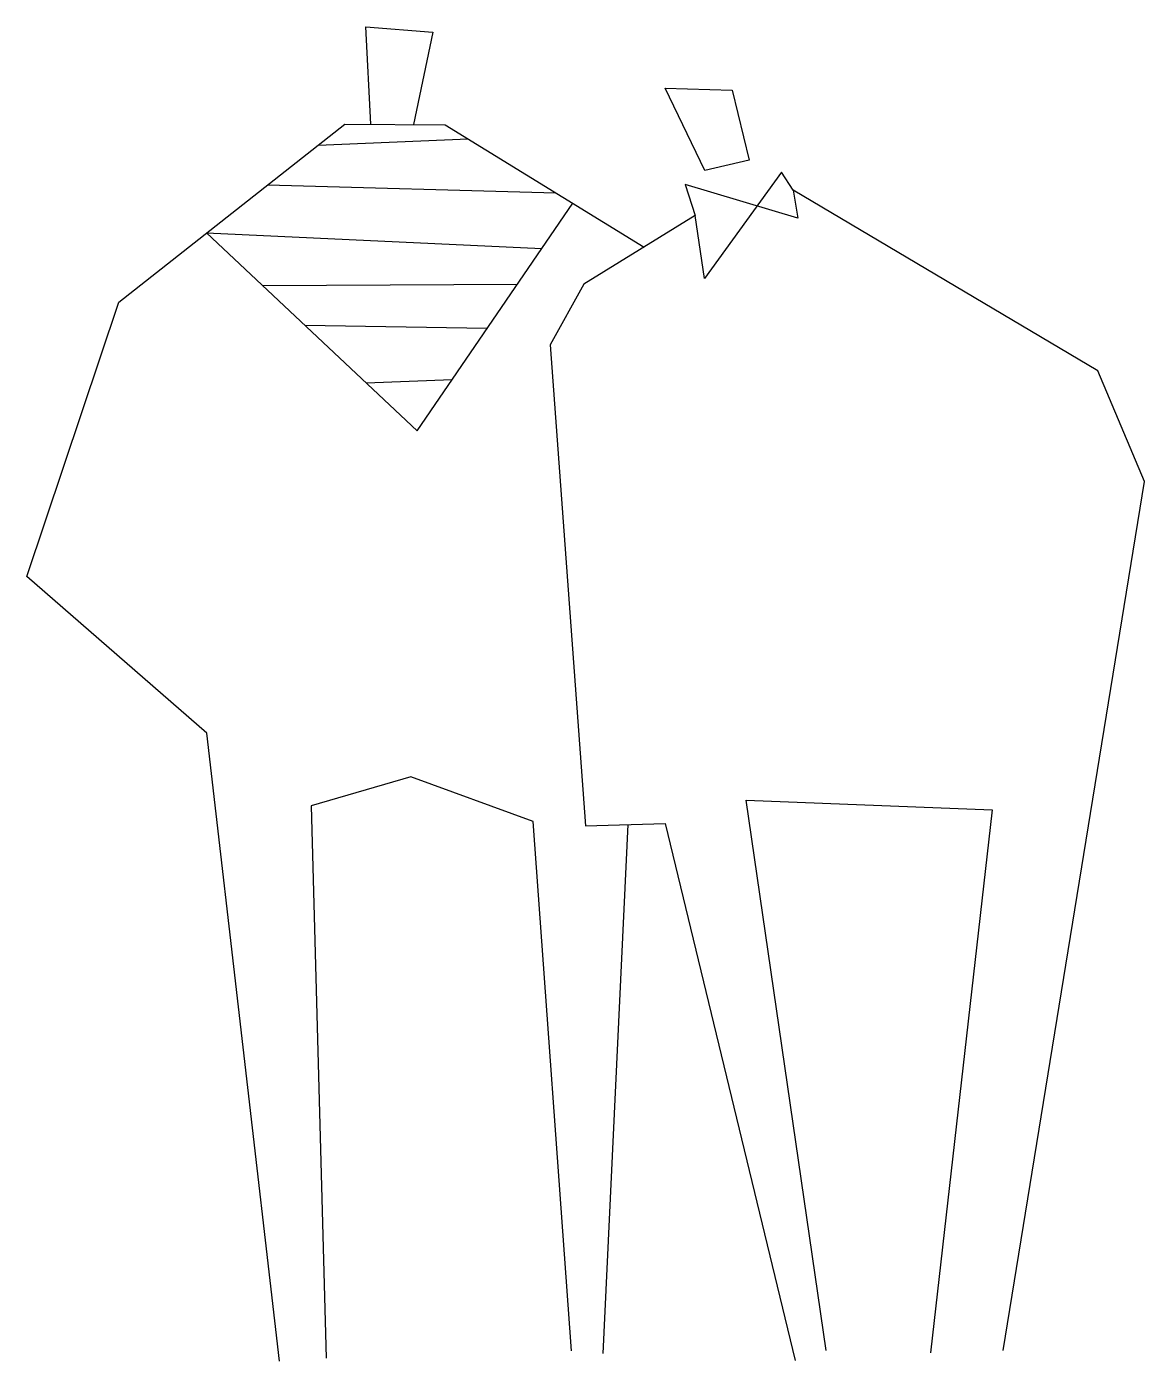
# Model space of a CAD drawing. Extents: x -0.83 to 0.68, y 0 to 1.8.
import ezdxf

# ---------------------------------------------------------------- set-up
doc = ezdxf.new("R2010")
doc.units = 0
doc.header["$LTSCALE"] = 10
doc.header["$MEASUREMENT"] = 0
doc.layers.get('0').update_dxf_attribs({"linetype": 'CONTINUOUS'})

msp = doc.modelspace()

# ---------------------------------------------------------------- linework, layer by layer
for p, q in [((-0.4371, 1.6391), (-0.235, 1.6474)), ((-0.5052, 1.5854), (-0.117, 1.5748)), ((-0.5873, 1.5208), (-0.1357, 1.4996)), ((-0.5116, 1.4497), (-0.1687, 1.4514)), ((-0.4548, 1.3963), (-0.2092, 1.3921)), ((-0.3722, 1.3186), (-0.2563, 1.3233))]:
    msp.add_line(p, q)
for points in [[(-0.3659, 1.6671), (-0.373, 1.7985), (-0.2826, 1.7912), (-0.3085, 1.6667)], [(-0.4892, 0.0003), (-0.5871, 0.8467), (-0.8298, 1.0578), (-0.7056, 1.4275), (-0.4013, 1.6673), (-0.2659, 1.6664), (0.002, 1.5015)], [(0.203, 1.5781), (0.1872, 1.6027), (0.0834, 1.4592), (0.0708, 1.5441)], [(0.4858, 0.0147), (0.6761, 1.1857), (0.6135, 1.3349), (0.203, 1.5781), (0.2091, 1.5404), (0.0574, 1.5859), (0.0708, 1.5441), (-0.0789, 1.4515), (-0.1245, 1.3699), (-0.0769, 0.7217), (0.0304, 0.725), (0.2055, 0.0012)], [(-0.5873, 1.5208), (-0.3036, 1.2542), (-0.094, 1.5606)], [(-0.0957, 0.0143), (-0.1473, 0.7275), (-0.3124, 0.7877), (-0.4466, 0.7485), (-0.4263, 0.0043)], [(0.2474, 0.0146), (0.1397, 0.7562), (0.471, 0.7433), (0.3878, 0.0117)], [(-0.0197, 0.7235), (-0.0533, 0.0106)]]:
    msp.add_lwpolyline(points)
msp.add_lwpolyline([(0.1438, 1.6186), (0.084, 1.6046), (0.0305, 1.7155), (0.1208, 1.7132)], close=True)

doc.saveas('drawing.dxf')
